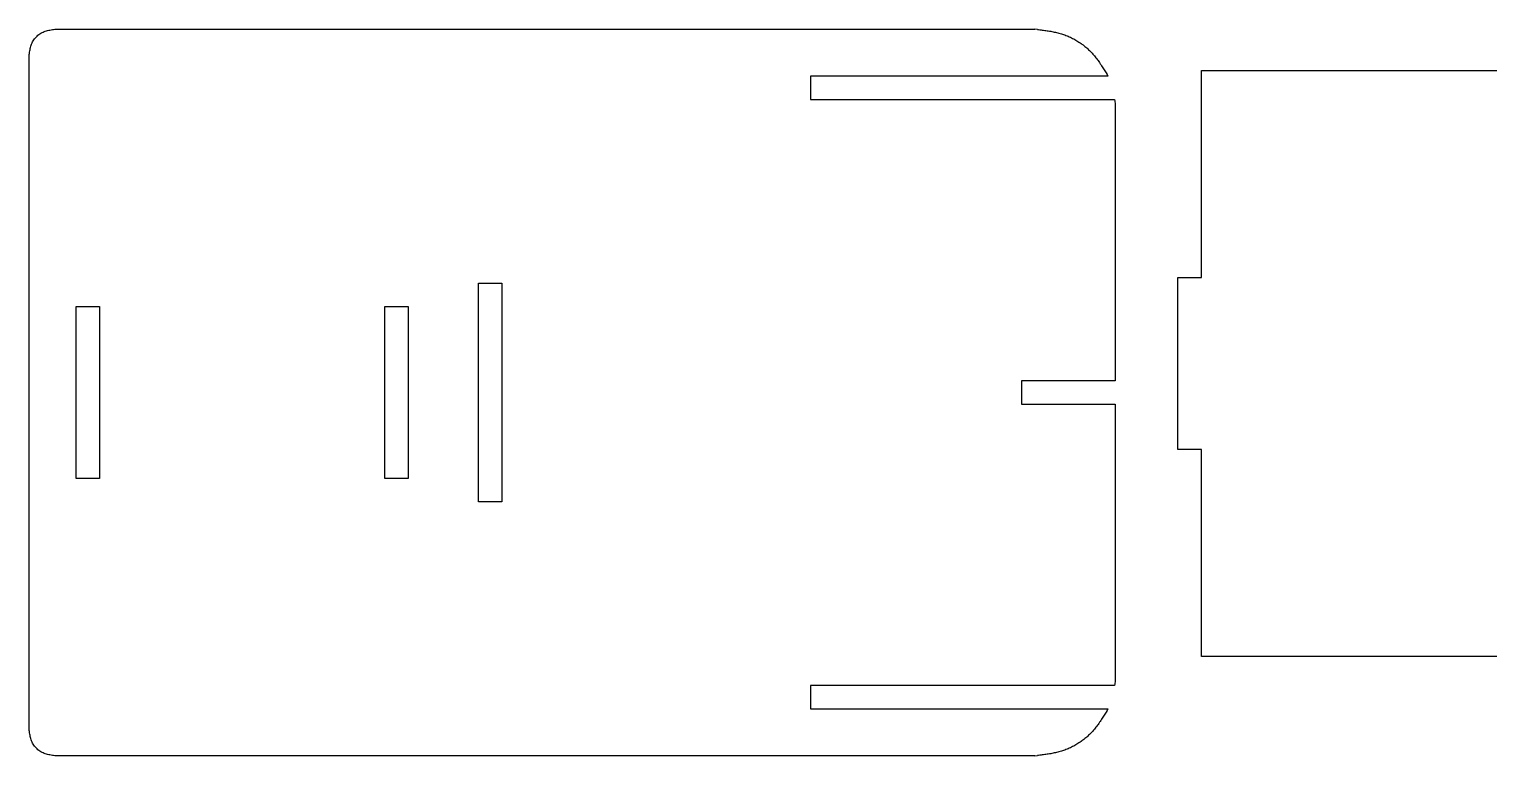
# Model space of a CAD drawing. Extents: x -3475 to 3475, y -2114 to 2114.
# Drawn here: x -3475 to -1679, y 1218 to 2112 of the extents above; entities that cross this region are included whole.
import ezdxf

# ---------------------------------------------------------------- set-up
doc = ezdxf.new("R2010")
doc.units = 0
doc.header["$MEASUREMENT"] = 0
doc.layers.get('0').update_dxf_attribs({"linetype": 'CONTINUOUS'})

msp = doc.modelspace()

# ---------------------------------------------------------------- linework, layer by layer
for p, q in [((-3467.7, 2101.2), (-3466.7, 2102.3)), ((-3466.7, 2102.3), (-3465.6, 2103.4)), ((-3465.6, 2103.4), (-3464.5, 2104.4)), ((-3464.5, 2104.4), (-3463.3, 2105.3)), ((-3463.3, 2105.3), (-3462.1, 2106.2)), ((-3462.1, 2106.2), (-3460.8, 2107)), ((-3460.8, 2107), (-3459.5, 2107.7)), ((-3459.5, 2107.7), (-3458.2, 2108.4)), ((-3458.2, 2108.4), (-3456.9, 2108.9)), ((-3456.9, 2108.9), (-3455.5, 2109.4)), ((-3455.5, 2109.4), (-3454.1, 2109.9)), ((-3454.1, 2109.9), (-3452.7, 2110.3)), ((-3452.7, 2110.3), (-3451.2, 2110.6)), ((-3451.2, 2110.6), (-3449.8, 2110.9)), ((-3449.8, 2110.9), (-3448.3, 2111.2)), ((-3448.3, 2111.2), (-3446.8, 2111.5)), ((-3446.8, 2111.5), (-3445.3, 2111.7)), ((-3445.3, 2111.7), (-3443.9, 2111.9)), ((-3443.9, 2111.9), (-2237.6, 2111.9)), ((-2234.6, 2111.6), (-2237.6, 2111.9)), ((-2234.6, 2111.6), (-2233.1, 2111.4)), ((-2233.1, 2111.4), (-2231.6, 2111.2)), ((-2231.6, 2111.2), (-2230.1, 2111)), ((-2230.1, 2111), (-2228.6, 2110.9)), ((-2228.6, 2110.9), (-2227.1, 2110.7)), ((-2227.1, 2110.7), (-2225.6, 2110.5)), ((-2225.6, 2110.5), (-2224.1, 2110.2)), ((-2224.1, 2110.2), (-2222.7, 2110)), ((-2222.7, 2110), (-2221.2, 2109.8)), ((-2221.2, 2109.8), (-2219.7, 2109.5)), ((-2219.7, 2109.5), (-2218.2, 2109.3)), ((-2218.2, 2109.3), (-2216.7, 2109)), ((-2216.7, 2109), (-2215.3, 2108.7)), ((-2215.3, 2108.7), (-2213.8, 2108.4)), ((-2213.8, 2108.4), (-2212.3, 2108.1)), ((-2212.3, 2108.1), (-2210.9, 2107.8)), ((-2210.9, 2107.8), (-2209.4, 2107.4)), ((-2209.4, 2107.4), (-2208, 2107)), ((-2208, 2107), (-2206.6, 2106.6)), ((-2206.6, 2106.6), (-2205.1, 2106.2)), ((-2205.1, 2106.2), (-2203.7, 2105.8)), ((-2203.7, 2105.8), (-2202.3, 2105.3)), ((-2202.3, 2105.3), (-2200.9, 2104.8)), ((-2200.9, 2104.8), (-2199.5, 2104.3)), ((-2199.5, 2104.3), (-2198.1, 2103.8)), ((-2198.1, 2103.8), (-2196.7, 2103.2)), ((-2196.7, 2103.2), (-2195.3, 2102.6)), ((-2195.3, 2102.6), (-2193.9, 2102)), ((-2193.9, 2102), (-2192.6, 2101.3)), ((-3474.8, 2083.6), (-3474.6, 2085.1)), ((-3474.6, 2085.1), (-3474.3, 2086.5)), ((-3474.3, 2086.5), (-3474, 2088)), ((-3474, 2088), (-3473.6, 2089.4)), ((-3473.6, 2089.4), (-3473.2, 2090.9)), ((-3473.2, 2090.9), (-3472.8, 2092.3)), ((-3472.8, 2092.3), (-3472.3, 2093.6)), ((-3472.3, 2093.6), (-3471.7, 2095)), ((-3471.7, 2095), (-3471.1, 2096.3)), ((-3471.1, 2096.3), (-3470.3, 2097.6)), ((-3470.3, 2097.6), (-3469.5, 2098.8)), ((-3469.5, 2098.8), (-3468.6, 2100.1)), ((-3468.6, 2100.1), (-3467.7, 2101.2)), ((-2192.6, 2101.3), (-2191.2, 2100.6)), ((-2191.2, 2100.6), (-2189.9, 2099.9)), ((-2189.9, 2099.9), (-2188.6, 2099.2)), ((-2188.6, 2099.2), (-2187.3, 2098.5)), ((-2187.3, 2098.5), (-2186, 2097.7)), ((-2186, 2097.7), (-2184.7, 2096.9)), ((-2184.7, 2096.9), (-2183.4, 2096.1)), ((-2183.4, 2096.1), (-2182.1, 2095.2)), ((-2182.1, 2095.2), (-2180.9, 2094.4)), ((-2180.9, 2094.4), (-2179.7, 2093.5)), ((-2179.7, 2093.5), (-2178.4, 2092.6)), ((-2178.4, 2092.6), (-2177.3, 2091.7)), ((-2177.3, 2091.7), (-2176.1, 2090.7)), ((-2176.1, 2090.7), (-2174.9, 2089.8)), ((-2174.9, 2089.8), (-2173.8, 2088.8)), ((-2173.8, 2088.8), (-2172.7, 2087.8)), ((-2172.7, 2087.8), (-2171.5, 2086.7)), ((-2171.5, 2086.7), (-2170.5, 2085.7)), ((-2170.5, 2085.7), (-2169.4, 2084.6)), ((-2169.4, 2084.6), (-2168.4, 2083.6)), ((-3475.3, 2080.6), (-3475.1, 2082.1)), ((-3475.3, 1249), (-3475.3, 2080.6)), ((-3475.1, 2082.1), (-3474.8, 2083.6)), ((-2168.4, 2083.6), (-2167.3, 2082.5)), ((-2167.3, 2082.5), (-2166.3, 2081.4)), ((-2166.3, 2081.4), (-2165.4, 2080.2)), ((-2165.4, 2080.2), (-2164.4, 2079.1)), ((-2164.4, 2079.1), (-2163.5, 2077.9)), ((-2163.5, 2077.9), (-2162.5, 2076.8)), ((-2162.5, 2076.8), (-2161.6, 2075.6)), ((-2161.6, 2075.6), (-2160.7, 2074.4)), ((-2160.7, 2074.4), (-2159.8, 2073.2)), ((-2159.8, 2073.2), (-2159, 2072)), ((-2159, 2072), (-2158.1, 2070.8)), ((-2158.1, 2070.8), (-2157.2, 2069.5)), ((-2157.2, 2069.5), (-2156.4, 2068.3)), ((-2156.4, 2068.3), (-2155.6, 2067)), ((-2155.6, 2067), (-2154.8, 2065.8)), ((-2154.8, 2065.8), (-2153.9, 2064.5)), ((-2513.7, 2054.2), (-2513.7, 2025.4)), ((-2147.6, 2054.2), (-2513.7, 2054.2)), ((-2153.9, 2064.5), (-2153.1, 2063.2)), ((-2153.1, 2063.2), (-2152.3, 2062)), ((-2152.3, 2062), (-2151.6, 2060.7)), ((-2151.6, 2060.7), (-2150.8, 2059.4)), ((-2150.8, 2059.4), (-2150, 2058.1)), ((-2150, 2058.1), (-2149.2, 2056.8)), ((-2147.6, 2054.2), (-2149.2, 2056.8)), ((-2032.8, 2061.2), (-1600.1, 2061.2)), ((-2032.8, 1806.4), (-2032.8, 2061.2)), ((-2513.7, 2025.4), (-2139.5, 2025.4)), ((-2139.5, 2025.4), (-2139.3, 2023.9)), ((-2139.3, 2023.9), (-2139.1, 2022.4)), ((-2139.1, 2022.4), (-2139, 2021)), ((-2139, 2021), (-2138.9, 2019.5)), ((-2138.9, 2019.5), (-2138.8, 2018)), ((-2138.8, 2018), (-2138.8, 2016.5)), ((-2138.8, 2016.5), (-2138.7, 2015)), ((-2138.7, 2015), (-2138.7, 2013.6)), ((-2138.7, 2013.6), (-2138.7, 1679.2)), ((-2922.4, 1799.4), (-2893.6, 1799.4)), ((-2922.4, 1530.2), (-2922.4, 1799.4)), ((-2893.6, 1799.4), (-2893.6, 1530.2)), ((-2061.7, 1806.4), (-2032.8, 1806.4)), ((-2061.7, 1594.8), (-2061.7, 1806.4)), ((-3417.6, 1770.6), (-3388.8, 1770.6)), ((-3417.6, 1559), (-3417.6, 1770.6)), ((-3388.8, 1770.6), (-3388.8, 1559)), ((-3037.8, 1770.6), (-3009, 1770.6)), ((-3037.8, 1559), (-3037.8, 1770.6)), ((-3009, 1770.6), (-3009, 1559)), ((-2138.7, 1679.2), (-2254.1, 1679.2)), ((-2254.1, 1679.2), (-2254.1, 1650.4)), ((-2254.1, 1650.4), (-2138.7, 1650.4)), ((-2138.7, 1650.4), (-2138.7, 1316)), ((-2032.8, 1594.8), (-2061.7, 1594.8)), ((-2032.8, 1340), (-2032.8, 1594.8)), ((-3388.8, 1559), (-3417.6, 1559)), ((-3009, 1559), (-3037.8, 1559)), ((-2893.6, 1530.2), (-2922.4, 1530.2)), ((-1600.1, 1340), (-2032.8, 1340)), ((-2138.8, 1311.6), (-2138.9, 1310.1)), ((-2138.7, 1314.6), (-2138.8, 1313.1)), ((-2138.8, 1313.1), (-2138.8, 1311.6)), ((-2138.7, 1316), (-2138.7, 1314.6)), ((-2513.7, 1304.2), (-2513.7, 1275.4)), ((-2139.5, 1304.2), (-2513.7, 1304.2)), ((-2139.3, 1305.7), (-2139.5, 1304.2)), ((-2139.1, 1307.2), (-2139.3, 1305.7)), ((-2139, 1308.6), (-2139.1, 1307.2)), ((-2138.9, 1310.1), (-2139, 1308.6)), ((-2513.7, 1275.4), (-2147.6, 1275.4)), ((-2149.2, 1272.8), (-2147.6, 1275.4)), ((-2159, 1257.6), (-2159.8, 1256.4)), ((-2158.1, 1258.9), (-2159, 1257.6)), ((-2157.2, 1260.1), (-2158.1, 1258.9)), ((-2156.4, 1261.3), (-2157.2, 1260.1)), ((-2155.6, 1262.6), (-2156.4, 1261.3)), ((-2154.8, 1263.8), (-2155.6, 1262.6)), ((-2154, 1265.1), (-2154.8, 1263.8)), ((-2153.1, 1266.4), (-2154, 1265.1)), ((-2152.3, 1267.7), (-2153.1, 1266.4)), ((-2151.6, 1268.9), (-2152.3, 1267.7)), ((-2150.8, 1270.2), (-2151.6, 1268.9)), ((-2150, 1271.5), (-2150.8, 1270.2)), ((-2149.2, 1272.8), (-2150, 1271.5)), ((-3475.1, 1247.5), (-3475.3, 1249)), ((-3474.8, 1246), (-3475.1, 1247.5)), ((-3474.6, 1244.5), (-3474.8, 1246)), ((-3474.3, 1243.1), (-3474.6, 1244.5)), ((-3474, 1241.6), (-3474.3, 1243.1)), ((-3473.6, 1240.2), (-3474, 1241.6)), ((-3473.2, 1238.8), (-3473.6, 1240.2)), ((-2174.9, 1239.8), (-2176.1, 1238.9)), ((-2173.8, 1240.8), (-2174.9, 1239.8)), ((-2172.7, 1241.8), (-2173.8, 1240.8)), ((-2171.5, 1242.9), (-2172.7, 1241.8)), ((-2170.5, 1243.9), (-2171.5, 1242.9)), ((-2169.4, 1245), (-2170.5, 1243.9)), ((-2168.4, 1246), (-2169.4, 1245)), ((-2167.3, 1247.1), (-2168.4, 1246)), ((-2166.3, 1248.2), (-2167.3, 1247.1)), ((-2165.4, 1249.4), (-2166.3, 1248.2)), ((-2164.4, 1250.5), (-2165.4, 1249.4)), ((-2163.5, 1251.7), (-2164.4, 1250.5)), ((-2162.5, 1252.8), (-2163.5, 1251.7)), ((-2161.6, 1254), (-2162.5, 1252.8)), ((-2160.7, 1255.2), (-2161.6, 1254)), ((-2159.8, 1256.4), (-2160.7, 1255.2)), ((-3472.8, 1237.4), (-3473.2, 1238.8)), ((-3472.3, 1236), (-3472.8, 1237.4)), ((-3471.7, 1234.6), (-3472.3, 1236)), ((-3471.1, 1233.3), (-3471.7, 1234.6)), ((-3470.3, 1232), (-3471.1, 1233.3)), ((-3469.5, 1230.8), (-3470.3, 1232)), ((-3468.6, 1229.5), (-3469.5, 1230.8)), ((-3467.7, 1228.4), (-3468.6, 1229.5)), ((-3466.7, 1227.3), (-3467.7, 1228.4)), ((-3465.6, 1226.2), (-3466.7, 1227.3)), ((-3464.5, 1225.2), (-3465.6, 1226.2)), ((-3463.3, 1224.3), (-3464.5, 1225.2)), ((-3462.1, 1223.4), (-3463.3, 1224.3)), ((-3460.8, 1222.6), (-3462.1, 1223.4)), ((-3459.5, 1221.9), (-3460.8, 1222.6)), ((-3458.2, 1221.2), (-3459.5, 1221.9)), ((-2212.3, 1221.5), (-2213.8, 1221.2)), ((-2210.9, 1221.8), (-2212.3, 1221.5)), ((-2209.4, 1222.2), (-2210.9, 1221.8)), ((-2208, 1222.6), (-2209.4, 1222.2)), ((-2206.6, 1223), (-2208, 1222.6)), ((-2205.1, 1223.4), (-2206.6, 1223)), ((-2203.7, 1223.8), (-2205.1, 1223.4)), ((-2202.3, 1224.3), (-2203.7, 1223.8)), ((-2200.9, 1224.8), (-2202.3, 1224.3)), ((-2199.5, 1225.3), (-2200.9, 1224.8)), ((-2198.1, 1225.8), (-2199.5, 1225.3)), ((-2196.7, 1226.4), (-2198.1, 1225.8)), ((-2195.3, 1227), (-2196.7, 1226.4)), ((-2193.9, 1227.6), (-2195.3, 1227)), ((-2192.6, 1228.3), (-2193.9, 1227.6)), ((-2191.2, 1229), (-2192.6, 1228.3)), ((-2189.9, 1229.7), (-2191.2, 1229)), ((-2188.6, 1230.4), (-2189.9, 1229.7)), ((-2187.3, 1231.1), (-2188.6, 1230.4)), ((-2186, 1231.9), (-2187.3, 1231.1)), ((-2184.7, 1232.7), (-2186, 1231.9)), ((-2183.4, 1233.5), (-2184.7, 1232.7)), ((-2182.1, 1234.4), (-2183.4, 1233.5)), ((-2180.9, 1235.2), (-2182.1, 1234.4)), ((-2179.7, 1236.1), (-2180.9, 1235.2)), ((-2178.5, 1237), (-2179.7, 1236.1)), ((-2177.3, 1237.9), (-2178.5, 1237)), ((-2176.1, 1238.9), (-2177.3, 1237.9)), ((-3456.9, 1220.7), (-3458.2, 1221.2)), ((-3455.5, 1220.2), (-3456.9, 1220.7)), ((-3454.1, 1219.7), (-3455.5, 1220.2)), ((-3452.7, 1219.3), (-3454.1, 1219.7)), ((-3451.2, 1219), (-3452.7, 1219.3)), ((-3449.8, 1218.7), (-3451.2, 1219)), ((-3448.3, 1218.4), (-3449.8, 1218.7)), ((-3446.8, 1218.1), (-3448.3, 1218.4)), ((-3445.3, 1217.9), (-3446.8, 1218.1)), ((-3443.9, 1217.7), (-3445.3, 1217.9)), ((-2237.6, 1217.7), (-3443.9, 1217.7)), ((-2237.6, 1217.7), (-2234.6, 1218)), ((-2233.1, 1218.2), (-2234.6, 1218)), ((-2231.6, 1218.4), (-2233.1, 1218.2)), ((-2230.1, 1218.6), (-2231.6, 1218.4)), ((-2228.6, 1218.8), (-2230.1, 1218.6)), ((-2227.1, 1218.9), (-2228.6, 1218.8)), ((-2225.6, 1219.2), (-2227.1, 1218.9)), ((-2224.1, 1219.4), (-2225.6, 1219.2)), ((-2222.7, 1219.6), (-2224.1, 1219.4)), ((-2221.2, 1219.8), (-2222.7, 1219.6)), ((-2219.7, 1220.1), (-2221.2, 1219.8)), ((-2218.2, 1220.3), (-2219.7, 1220.1)), ((-2216.7, 1220.6), (-2218.2, 1220.3)), ((-2215.3, 1220.9), (-2216.7, 1220.6)), ((-2213.8, 1221.2), (-2215.3, 1220.9))]:
    msp.add_line(p, q)

doc.saveas('drawing.dxf')
